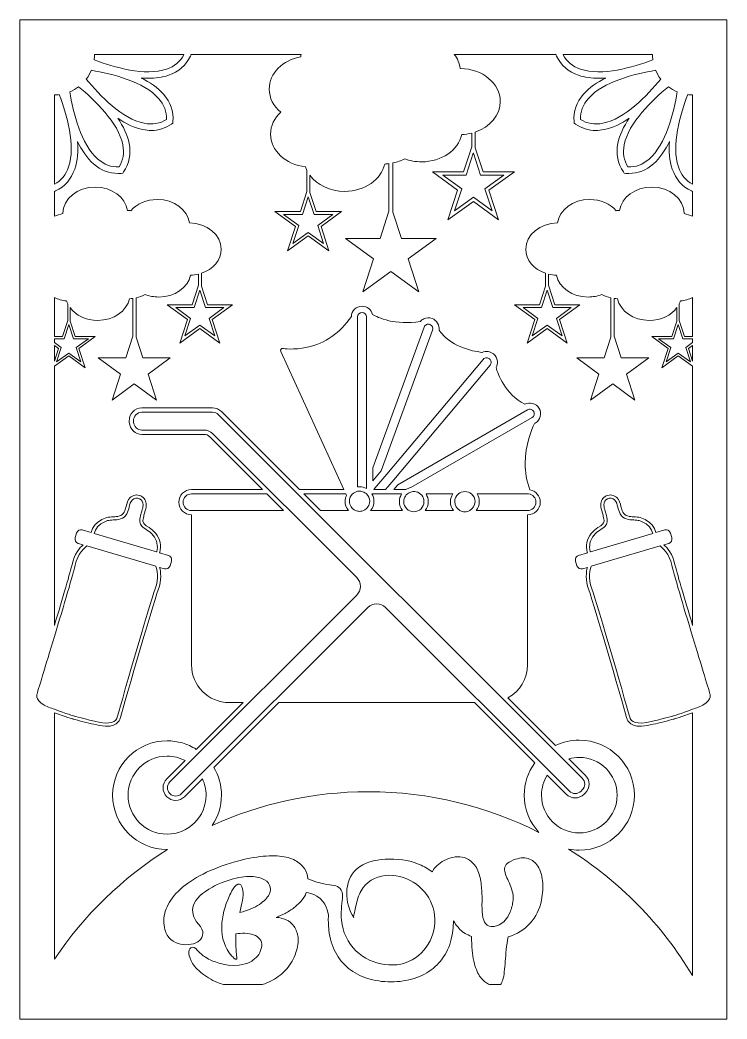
# Model space of a CAD drawing. Header units: millimetres. Extents: x -114 to 324, y -458 to 161.
import ezdxf

# ---------------------------------------------------------------- set-up
doc = ezdxf.new("R2010")
doc.units = ezdxf.units.MM
doc.header["$MEASUREMENT"] = 0
doc.layers.add('Layer 1', color=7, linetype='Continuous')

msp = doc.modelspace()

# ---------------------------------------------------------------- linework, layer by layer
at = {"layer": 'Layer 1', "lineweight": 0}
for points in [[(319.8, 161.21), (315.1, 161.21), (290.17, 161.21), (285.47, 161.21), (277.19, 161.21), (244.39, 161.21), (237.79, 161.21), (-27.89, 161.21), (-34.49, 161.21), (-67.28, 161.21), (-75.57, 161.21), (-80.27, 161.21), (-105.19, 161.21), (-109.89, 161.21), (-113.93, 161.21), (-113.93, 156.37), (-113.93, 152.73), (-113.93, 126.57), (-113.93, 122.93), (-113.93, 114.54), (-113.93, 81.96), (-113.93, 75.22), (-113.93, -457.9), (-112.86, -457.9), (316.3, -457.9), (323.83, -457.9), (323.83, 75.22), (323.83, 81.96), (323.83, 114.54), (323.83, 122.93), (323.83, 126.57), (323.83, 152.73), (323.83, 156.37), (323.83, 161.21), (319.8, 161.21)], [(166.73, 78.59), (166.79, 78.59), (171.2, 65.04), (185.56, 65.04), (173.94, 56.6), (178.37, 42.94), (166.77, 51.38), (155.15, 42.94), (159.58, 56.6), (147.98, 65.04), (162.32, 65.04), (166.73, 78.59)], [(64.58, 51.71), (68.16, 40.68), (79.85, 40.68), (70.39, 33.81), (74.01, 22.69), (64.54, 29.56), (55.09, 22.69), (58.69, 33.81), (49.25, 40.68), (60.94, 40.68), (64.52, 51.71), (64.58, 51.71)], [(-2.61, -6.26), (-2.56, -6.26), (0.94, -17.02), (12.34, -17.02), (3.11, -23.72), (6.63, -34.56), (-2.58, -27.86), (-11.8, -34.56), (-8.29, -23.72), (-17.5, -17.02), (-6.11, -17.02), (-2.61, -6.26)], [(212.51, -6.26), (216.01, -17.02), (227.4, -17.02), (218.19, -23.72), (221.71, -34.56), (212.48, -27.86), (203.27, -34.56), (206.79, -23.72), (197.56, -17.02), (208.96, -17.02), (212.47, -6.26), (212.51, -6.26)], [(-88.39, -41.82), (-92.6, -38.75), (-92.6, -36.36), (-86.61, -36.36), (-83.77, -27.6), (-83.72, -27.6), (-80.88, -36.36), (-71.59, -36.36), (-79.11, -41.82), (-76.23, -50.65), (-83.75, -45.19), (-91.25, -50.65), (-88.39, -41.82)], [(296.52, -36.36), (302.51, -36.36), (302.51, -38.75), (298.3, -41.82), (301.16, -50.65), (293.65, -45.19), (286.14, -50.65), (289.01, -41.82), (281.5, -36.36), (290.78, -36.36), (293.63, -27.6), (293.67, -27.6), (296.52, -36.36)], [(-92.6, -40.46), (-90.01, -42.34), (-92.6, -50.3), (-92.6, -40.46)], [(299.92, -42.34), (302.51, -40.46), (302.51, -50.3), (299.92, -42.34)], [(102.58, -129.83), (102.61, -129.8), (102.61, -129.83), (102.58, -129.83)]]:
    msp.add_lwpolyline(points, dxfattribs=at)
for points, knots in [([(225.61, -352.56), (227.81, -353), (230.07, -353.24), (232.39, -353.24), (251.18, -353.24), (266.47, -337.96), (266.47, -319.17), (266.47, -300.39), (251.18, -285.11), (232.39, -285.11), (227.32, -285.11), (222.26, -286.25), (217.72, -288.43), (217.72, -288.43), (188.2, -258.91), (188.2, -258.91), (195.64, -254.82), (200.35, -246.98), (200.35, -238.44), (200.35, -238.44), (200.35, -145.44), (200.35, -145.44), (200.35, -145.44), (200.4, -145.44), (200.4, -145.44), (202.48, -145.44), (204.43, -144.63), (205.91, -143.15), (207.39, -141.67), (208.21, -139.71), (208.21, -137.64), (208.21, -133.8), (205.42, -130.6), (201.77, -129.95), (199.65, -124.37), (198.85, -118.84), (198.85, -113.7), (198.85, -101.93), (202.98, -92.25), (204.62, -88.85), (204.62, -88.85), (205.1, -88.57), (205.1, -88.57), (208.28, -86.73), (209.38, -82.64), (207.55, -79.46), (206.66, -77.92), (205.21, -76.82), (203.49, -76.36), (201.86, -75.92), (200.16, -76.11), (198.68, -76.89), (186.44, -70.79), (181.97, -58.23), (180.81, -54.14), (181.45, -52.99), (181.75, -51.66), (181.63, -50.3), (181.48, -48.52), (180.64, -46.92), (179.28, -45.78), (177.26, -44.08), (174.53, -43.8), (172.27, -44.81), (172.21, -44.79), (172.16, -44.78), (172.1, -44.76), (155.47, -42.79), (147.91, -34.34), (145.52, -30.97), (145.94, -27.93), (144.2, -24.89), (141.2, -23.79), (139.52, -23.18), (137.71, -23.26), (136.1, -24.02), (135.29, -24.39), (134.58, -24.92), (134, -25.55), (118.36, -28.31), (107.56, -23.1), (104.37, -21.27), (103.66, -18.34), (101.03, -16.16), (97.89, -16.16), (94.28, -16.16), (91.34, -19.03), (91.23, -22.61), (84.19, -32.73), (74.98, -39.12), (63.87, -41.62), (55.47, -43.51), (49.05, -42.34), (49, -42.33), (48.5, -42.24), (48, -42.42), (47.69, -42.81), (47.39, -43.21), (47.33, -43.74), (47.52, -44.2), (47.52, -44.2), (86.53, -129.83), (86.53, -129.83), (86.53, -129.83), (59.13, -129.83), (59.13, -129.83), (59.13, -129.83), (10.79, -81.49), (10.79, -81.49), (9.31, -80.03), (7.36, -79.21), (5.28, -79.21), (5.28, -79.21), (-38.5, -79.21), (-38.5, -79.21), (-40.66, -79.21), (-42.68, -80.08), (-44.16, -81.64), (-45.65, -83.22), (-46.41, -85.28), (-46.28, -87.44), (-46.28, -87.44), (-46.24, -88.22), (-46.24, -88.22), (-46.01, -92.35), (-42.59, -95.58), (-38.46, -95.58), (-38.46, -95.58), (-0.05, -95.58), (-0.05, -95.58), (1.32, -95.58), (2.61, -96.12), (3.57, -97.08), (3.57, -97.08), (36.32, -129.83), (36.32, -129.83), (36.32, -129.83), (-7.78, -129.83), (-7.78, -129.83), (-9.87, -129.83), (-11.82, -130.65), (-13.29, -132.12), (-14.77, -133.59), (-15.59, -135.55), (-15.59, -137.64), (-15.59, -141.94), (-12.09, -145.44), (-7.78, -145.44), (-7.78, -145.44), (-7.73, -145.44), (-7.73, -145.44), (-7.73, -145.44), (-7.73, -238.44), (-7.73, -238.44), (-7.73, -251.33), (2.75, -261.81), (15.63, -261.81), (15.63, -261.81), (24.23, -261.81), (24.23, -261.81), (24.23, -261.81), (-4.75, -290.78), (-4.75, -290.78), (-7.45, -289.05), (-10.37, -287.72), (-13.41, -286.84), (-16.46, -285.95), (-19.64, -285.49), (-22.87, -285.49), (-41.45, -285.49), (-56.56, -300.61), (-56.56, -319.17), (-56.56, -337.75), (-41.45, -352.86), (-22.87, -352.86), (-22.79, -352.86), (-22.71, -352.85), (-22.63, -352.85), (-50.45, -370.36), (-74.32, -393.57), (-92.6, -420.83), (-92.6, -420.83), (-92.6, -268.09), (-92.6, -268.09), (-85.68, -270.64), (-81.1, -271.99), (-81.04, -272.01), (-81.01, -272.02), (-79.34, -272.51), (-76.47, -273.26), (-73.59, -273.99), (-69.51, -274.98), (-64.62, -275.99), (-54, -278.19), (-52.13, -272.32), (-52.05, -272.05), (-51.85, -271.34), (-31.62, -200.61), (-28.37, -191.96), (-26.06, -185.78), (-26.77, -180.71), (-27.51, -178), (-27.51, -178), (-24.51, -178.89), (-24.51, -178.89), (-23.01, -179.33), (-21.42, -178.47), (-20.97, -176.96), (-20.97, -176.96), (-20.13, -174.13), (-20.13, -174.13), (-19.69, -172.63), (-20.55, -171.04), (-22.06, -170.59), (-22.06, -170.59), (-27.5, -168.98), (-27.5, -168.98), (-27.48, -168.9), (-27.44, -168.81), (-27.42, -168.72), (-26.23, -164.72), (-27.12, -160.44), (-29.86, -157), (-31.04, -155.52), (-32.44, -154.29), (-34.04, -153.36), (-36.91, -151.67), (-37.54, -150.75), (-37.78, -149.42), (-37.88, -148.89), (-37.66, -147.83), (-37.33, -146.22), (-37.17, -145.43), (-36.92, -144.64), (-36.66, -143.82), (-36.22, -142.4), (-35.76, -140.94), (-35.71, -139.39), (-35.65, -136.85), (-36.97, -134.66), (-39.19, -133.67), (-41.38, -132.69), (-43.94, -133.14), (-45.69, -134.8), (-47.27, -136.3), (-47.78, -138.34), (-48.27, -140.32), (-48.6, -141.61), (-48.9, -142.83), (-49.49, -143.84), (-50.96, -146.41), (-53.56, -146.54), (-56.31, -146.68), (-57.64, -146.75), (-59, -146.81), (-60.22, -147.18), (-63.09, -148.04), (-65.53, -149.55), (-67.31, -151.54), (-68.71, -153.11), (-69.44, -154.9), (-69.9, -156.45), (-69.9, -156.45), (-75.39, -154.82), (-75.39, -154.82), (-76.9, -154.37), (-78.49, -155.24), (-78.93, -156.75), (-78.93, -156.75), (-79.77, -159.57), (-79.77, -159.57), (-80.22, -161.09), (-79.35, -162.68), (-77.84, -163.12), (-77.84, -163.12), (-74.84, -164.01), (-74.84, -164.01), (-76.93, -165.87), (-80.29, -169.75), (-81.71, -176.19), (-82.61, -180.27), (-87.49, -196.92), (-92.6, -213.98), (-92.6, -213.98), (-92.6, -53.33), (-92.6, -53.33), (-92.6, -53.33), (-83.75, -46.9), (-83.75, -46.9), (-83.75, -46.9), (-73.61, -54.27), (-73.61, -54.27), (-73.61, -54.27), (-77.48, -42.34), (-77.48, -42.34), (-77.48, -42.34), (-67.33, -34.97), (-67.33, -34.97), (-67.33, -34.97), (-79.87, -34.97), (-79.87, -34.97), (-79.87, -34.97), (-82.96, -25.47), (-82.96, -25.47), (-82.96, -25.47), (-82.96, -17.05), (-82.96, -17.05), (-79.46, -21.79), (-73.1, -24.97), (-65.81, -24.97), (-55.96, -24.97), (-47.77, -19.16), (-46.12, -11.54), (-45.42, -11.51), (-44.73, -11.43), (-44.06, -11.34), (-44.06, -11.34), (-44.06, -34.71), (-44.06, -34.71), (-44.06, -34.71), (-48.43, -48.17), (-48.43, -48.17), (-48.43, -48.17), (-65.48, -48.17), (-65.48, -48.17), (-65.48, -48.17), (-51.68, -58.18), (-51.68, -58.18), (-51.68, -58.18), (-56.95, -74.4), (-56.95, -74.4), (-56.95, -74.4), (-43.17, -64.37), (-43.17, -64.37), (-43.17, -64.37), (-29.38, -74.4), (-29.38, -74.4), (-29.38, -74.4), (-34.65, -58.18), (-34.65, -58.18), (-34.65, -58.18), (-20.85, -48.17), (-20.85, -48.17), (-20.85, -48.17), (-37.9, -48.17), (-37.9, -48.17), (-37.9, -48.17), (-42.09, -35.25), (-42.09, -35.25), (-42.09, -35.25), (-42.09, -11), (-42.09, -11), (-40.03, -10.56), (-38.08, -9.89), (-36.33, -8.99), (-33.8, -9.94), (-30.98, -10.46), (-28.01, -10.46), (-18.15, -10.46), (-9.97, -4.67), (-8.32, 2.97), (-6.61, 3.04), (-4.96, 3.3), (-3.4, 3.7), (-3.4, 3.7), (-3.4, -3.15), (-3.4, -3.15), (-3.4, -3.15), (-7.34, -15.32), (-7.34, -15.32), (-7.34, -15.32), (-22.74, -15.32), (-22.74, -15.32), (-22.74, -15.32), (-10.29, -24.37), (-10.29, -24.37), (-10.29, -24.37), (-15.05, -39.01), (-15.05, -39.01), (-15.05, -39.01), (-2.58, -29.96), (-2.58, -29.96), (-2.58, -29.96), (9.87, -39.01), (9.87, -39.01), (9.87, -39.01), (5.11, -24.37), (5.11, -24.37), (5.11, -24.37), (17.58, -15.32), (17.58, -15.32), (17.58, -15.32), (2.18, -15.32), (2.18, -15.32), (2.18, -15.32), (-1.62, -3.65), (-1.62, -3.65), (-1.62, -3.65), (-1.62, 4.22), (-1.62, 4.22), (5.59, 6.67), (10.67, 12.45), (10.67, 19.21), (10.67, 28.1), (1.89, 35.33), (-9, 35.47), (-10.08, 43.62), (-18.58, 49.97), (-28.88, 49.97), (-35.67, 49.97), (-41.65, 47.22), (-45.27, 43.03), (-45.99, 43.11), (-46.72, 43.15), (-47.46, 43.15), (-48.54, 51.31), (-57.03, 57.66), (-67.35, 57.66), (-78.39, 57.66), (-87.34, 50.39), (-87.34, 41.4), (-87.34, 41.4), (-87.34, 41.22), (-87.34, 41.22), (-89.21, 40.89), (-90.97, 40.32), (-92.6, 39.59), (-92.6, 39.59), (-92.6, 54.94), (-92.6, 54.94), (-92.6, 54.94), (-91.86, 55.29), (-91.86, 55.29), (-86.15, 58.05), (-82.17, 62.61), (-80.03, 68.86), (-78.27, 73.99), (-77.88, 79.86), (-78.33, 85.89), (-75.7, 80.44), (-72.42, 75.55), (-68.35, 71.99), (-63.85, 68.07), (-58.74, 66.09), (-53.14, 66.09), (-52.54, 66.09), (-51.93, 66.11), (-51.32, 66.16), (-51.32, 66.16), (-50.35, 66.24), (-50.35, 66.24), (-50.35, 66.24), (-49.8, 67.04), (-49.8, 67.04), (-46.23, 72.27), (-45.07, 78.22), (-46.34, 84.7), (-47.38, 90.01), (-49.98, 95.3), (-53.38, 100.29), (-48.38, 96.89), (-43.1, 94.29), (-37.79, 93.25), (-36.1, 92.92), (-34.43, 92.75), (-32.82, 92.75), (-28.24, 92.75), (-23.99, 94.08), (-20.12, 96.72), (-20.12, 96.72), (-19.32, 97.26), (-19.32, 97.26), (-19.32, 97.26), (-19.25, 98.23), (-19.25, 98.23), (-18.77, 104.55), (-20.73, 110.28), (-25.08, 115.26), (-28.64, 119.35), (-33.54, 122.62), (-38.98, 125.24), (-37.49, 125.13), (-36.01, 125.07), (-34.54, 125.07), (-30.1, 125.07), (-25.81, 125.62), (-21.95, 126.94), (-15.7, 129.08), (-11.14, 133.06), (-8.38, 138.78), (-8.38, 138.78), (-7.96, 139.65), (-7.96, 139.65), (-7.96, 139.65), (-8.07, 139.89), (-8.07, 139.89), (-8.07, 139.89), (60.07, 139.89), (60.07, 139.89), (60.04, 139.46), (60.02, 139.04), (60.02, 138.61), (60.02, 138.61), (60.02, 138.39), (60.02, 138.39), (48.77, 136.35), (40.37, 128.17), (40.37, 118.41), (40.37, 112.82), (43.12, 107.76), (47.57, 104.07), (43.6, 100.45), (41.19, 95.69), (41.19, 90.47), (41.19, 80.13), (50.59, 71.59), (62.81, 70.19), (63.07, 69.44), (63.38, 68.72), (63.71, 68), (63.71, 68), (63.71, 54.91), (63.71, 54.91), (63.71, 54.91), (59.67, 42.43), (59.67, 42.43), (59.67, 42.43), (43.86, 42.43), (43.86, 42.43), (43.86, 42.43), (56.65, 33.15), (56.65, 33.15), (56.65, 33.15), (51.76, 18.13), (51.76, 18.13), (51.76, 18.13), (64.54, 27.41), (64.54, 27.41), (64.54, 27.41), (77.32, 18.13), (77.32, 18.13), (77.32, 18.13), (72.45, 33.15), (72.45, 33.15), (72.45, 33.15), (85.22, 42.43), (85.22, 42.43), (85.22, 42.43), (69.43, 42.43), (69.43, 42.43), (69.43, 42.43), (65.53, 54.4), (65.53, 54.4), (65.53, 54.4), (65.53, 65), (65.53, 65), (69.95, 59.03), (77.96, 55.02), (87.13, 55.02), (99.54, 55.02), (109.86, 62.34), (111.93, 71.94), (112.82, 71.97), (113.68, 72.08), (114.52, 72.19), (114.52, 72.19), (114.52, 42.76), (114.52, 42.76), (114.52, 42.76), (109.03, 25.81), (109.03, 25.81), (109.03, 25.81), (87.56, 25.81), (87.56, 25.81), (87.56, 25.81), (104.93, 13.2), (104.93, 13.2), (104.93, 13.2), (98.29, -7.22), (98.29, -7.22), (98.29, -7.22), (115.65, 5.41), (115.65, 5.41), (115.65, 5.41), (133.02, -7.22), (133.02, -7.22), (133.02, -7.22), (126.38, 13.2), (126.38, 13.2), (126.38, 13.2), (143.75, 25.81), (143.75, 25.81), (143.75, 25.81), (122.28, 25.81), (122.28, 25.81), (122.28, 25.81), (117.01, 42.08), (117.01, 42.08), (117.01, 42.08), (117.01, 72.62), (117.01, 72.62), (119.6, 73.17), (122.06, 74.01), (124.27, 75.15), (127.45, 73.96), (131, 73.3), (134.75, 73.3), (147.15, 73.3), (157.47, 80.59), (159.55, 90.21), (161.7, 90.3), (163.77, 90.63), (165.74, 91.13), (165.74, 91.13), (165.74, 82.51), (165.74, 82.51), (165.74, 82.51), (160.78, 67.17), (160.78, 67.17), (160.78, 67.17), (141.38, 67.17), (141.38, 67.17), (141.38, 67.17), (157.06, 55.78), (157.06, 55.78), (157.06, 55.78), (151.07, 37.34), (151.07, 37.34), (151.07, 37.34), (166.77, 48.74), (166.77, 48.74), (166.77, 48.74), (182.45, 37.34), (182.45, 37.34), (182.45, 37.34), (176.46, 55.78), (176.46, 55.78), (176.46, 55.78), (192.16, 67.17), (192.16, 67.17), (192.16, 67.17), (172.76, 67.17), (172.76, 67.17), (172.76, 67.17), (167.98, 81.88), (167.98, 81.88), (167.98, 81.88), (167.98, 91.79), (167.98, 91.79), (177.06, 94.88), (183.46, 102.16), (183.46, 110.67), (183.46, 121.86), (172.4, 130.96), (158.68, 131.15), (158.26, 134.34), (156.93, 137.31), (154.92, 139.89), (154.92, 139.89), (217.97, 139.89), (217.97, 139.89), (217.97, 139.89), (217.86, 139.65), (217.86, 139.65), (217.86, 139.65), (218.28, 138.78), (218.28, 138.78), (221.04, 133.06), (225.6, 129.08), (231.86, 126.94), (235.71, 125.62), (240, 125.07), (244.45, 125.07), (245.91, 125.07), (247.39, 125.13), (248.88, 125.24), (243.44, 122.62), (238.54, 119.35), (234.98, 115.26), (230.64, 110.28), (228.67, 104.55), (229.15, 98.23), (229.15, 98.23), (229.22, 97.26), (229.22, 97.26), (229.22, 97.26), (230.03, 96.72), (230.03, 96.72), (233.89, 94.08), (238.15, 92.75), (242.72, 92.75), (244.34, 92.75), (246, 92.92), (247.69, 93.25), (253, 94.29), (258.29, 96.89), (263.28, 100.29), (259.88, 95.3), (257.28, 90.01), (256.24, 84.7), (254.97, 78.22), (256.13, 72.27), (259.71, 67.04), (259.71, 67.04), (260.25, 66.24), (260.25, 66.24), (260.25, 66.24), (261.22, 66.16), (261.22, 66.16), (261.83, 66.11), (262.44, 66.09), (263.05, 66.09), (268.64, 66.09), (273.75, 68.07), (278.25, 71.99), (282.33, 75.55), (285.61, 80.44), (288.23, 85.89), (287.78, 79.86), (288.17, 73.99), (289.93, 68.86), (292.07, 62.61), (296.05, 58.05), (301.76, 55.29), (301.76, 55.29), (302.51, 54.94), (302.51, 54.94), (302.51, 54.94), (302.51, 39.59), (302.51, 39.59), (300.88, 40.32), (299.11, 40.89), (297.25, 41.22), (297.25, 41.22), (297.25, 41.4), (297.25, 41.4), (297.25, 50.39), (288.3, 57.66), (277.25, 57.66), (266.93, 57.66), (258.45, 51.31), (257.37, 43.15), (256.62, 43.15), (255.89, 43.11), (255.18, 43.03), (251.56, 47.22), (245.57, 49.97), (238.79, 49.97), (228.48, 49.97), (219.98, 43.62), (218.9, 35.47), (208.02, 35.33), (199.23, 28.1), (199.23, 19.21), (199.23, 12.45), (204.31, 6.67), (211.52, 4.22), (211.52, 4.22), (211.52, -3.65), (211.52, -3.65), (211.52, -3.65), (207.72, -15.32), (207.72, -15.32), (207.72, -15.32), (192.32, -15.32), (192.32, -15.32), (192.32, -15.32), (204.79, -24.37), (204.79, -24.37), (204.79, -24.37), (200.03, -39.01), (200.03, -39.01), (200.03, -39.01), (212.48, -29.96), (212.48, -29.96), (212.48, -29.96), (224.95, -39.01), (224.95, -39.01), (224.95, -39.01), (220.19, -24.37), (220.19, -24.37), (220.19, -24.37), (232.64, -15.32), (232.64, -15.32), (232.64, -15.32), (217.24, -15.32), (217.24, -15.32), (217.24, -15.32), (213.3, -3.15), (213.3, -3.15), (213.3, -3.15), (213.3, 3.7), (213.3, 3.7), (214.86, 3.3), (216.51, 3.04), (218.22, 2.97), (219.87, -4.67), (228.06, -10.46), (237.91, -10.46), (240.89, -10.46), (243.7, -9.94), (246.23, -8.99), (247.98, -9.89), (249.94, -10.56), (252, -11), (252, -11), (252, -35.25), (252, -35.25), (252, -35.25), (247.81, -48.17), (247.81, -48.17), (247.81, -48.17), (230.76, -48.17), (230.76, -48.17), (230.76, -48.17), (244.55, -58.18), (244.55, -58.18), (244.55, -58.18), (239.28, -74.4), (239.28, -74.4), (239.28, -74.4), (253.08, -64.37), (253.08, -64.37), (253.08, -64.37), (266.86, -74.4), (266.86, -74.4), (266.86, -74.4), (261.59, -58.18), (261.59, -58.18), (261.59, -58.18), (275.38, -48.17), (275.38, -48.17), (275.38, -48.17), (258.33, -48.17), (258.33, -48.17), (258.33, -48.17), (253.97, -34.71), (253.97, -34.71), (253.97, -34.71), (253.97, -11.34), (253.97, -11.34), (254.64, -11.43), (255.32, -11.51), (256.02, -11.54), (257.67, -19.16), (265.86, -24.97), (275.72, -24.97), (283, -24.97), (289.36, -21.79), (292.87, -17.05), (292.87, -17.05), (292.87, -25.47), (292.87, -25.47), (292.87, -25.47), (289.77, -34.97), (289.77, -34.97), (289.77, -34.97), (277.23, -34.97), (277.23, -34.97), (277.23, -34.97), (287.38, -42.34), (287.38, -42.34), (287.38, -42.34), (283.51, -54.27), (283.51, -54.27), (283.51, -54.27), (293.65, -46.9), (293.65, -46.9), (293.65, -46.9), (302.51, -53.33), (302.51, -53.33), (302.51, -53.33), (302.51, -213.98), (302.51, -213.98), (297.4, -196.92), (292.51, -180.27), (291.62, -176.19), (290.2, -169.75), (286.84, -165.87), (284.75, -164.01), (284.75, -164.01), (287.75, -163.12), (287.75, -163.12), (289.25, -162.68), (290.12, -161.09), (289.67, -159.57), (289.67, -159.57), (288.84, -156.75), (288.84, -156.75), (288.39, -155.24), (286.81, -154.37), (285.29, -154.82), (285.29, -154.82), (279.81, -156.45), (279.81, -156.45), (279.34, -154.9), (278.61, -153.11), (277.22, -151.54), (275.44, -149.55), (272.99, -148.04), (270.12, -147.18), (268.91, -146.81), (267.54, -146.75), (266.22, -146.68), (263.46, -146.54), (260.86, -146.41), (259.39, -143.84), (258.8, -142.83), (258.5, -141.61), (258.18, -140.32), (257.68, -138.34), (257.17, -136.3), (255.6, -134.8), (253.84, -133.14), (251.28, -132.69), (249.09, -133.67), (246.87, -134.66), (245.55, -136.85), (245.62, -139.39), (245.66, -140.94), (246.12, -142.4), (246.57, -143.82), (246.82, -144.64), (247.07, -145.43), (247.23, -146.22), (247.57, -147.83), (247.79, -148.89), (247.68, -149.42), (247.44, -150.75), (246.82, -151.67), (243.94, -153.36), (242.34, -154.29), (240.94, -155.52), (239.76, -157), (237.03, -160.44), (236.14, -164.72), (237.32, -168.72), (237.34, -168.81), (237.38, -168.9), (237.4, -168.98), (237.4, -168.98), (231.96, -170.59), (231.96, -170.59), (230.45, -171.04), (229.59, -172.63), (230.03, -174.13), (230.03, -174.13), (230.87, -176.96), (230.87, -176.96), (231.32, -178.47), (232.91, -179.33), (234.42, -178.89), (234.42, -178.89), (237.41, -178), (237.41, -178), (236.67, -180.71), (235.96, -185.78), (238.28, -191.96), (241.52, -200.61), (261.75, -271.34), (261.96, -272.05), (262.03, -272.32), (263.9, -278.19), (274.52, -275.99), (279.42, -274.98), (283.5, -273.99), (286.37, -273.26), (289.25, -272.51), (290.91, -272.02), (290.95, -272.01), (291.01, -271.99), (295.58, -270.64), (302.51, -268.09), (302.51, -268.09), (302.51, -431.02), (302.51, -431.02), (283.46, -399.17), (257.04, -372.23), (225.61, -352.56)], [0, 0, 0, 0, 1, 1, 1, 2, 2, 2, 3, 3, 3, 4, 4, 4, 5, 5, 5, 6, 6, 6, 7, 7, 7, 8, 8, 8, 9, 9, 9, 10, 10, 10, 11, 11, 11, 12, 12, 12, 13, 13, 13, 14, 14, 14, 15, 15, 15, 16, 16, 16, 17, 17, 17, 18, 18, 18, 19, 19, 19, 20, 20, 20, 21, 21, 21, 22, 22, 22, 23, 23, 23, 24, 24, 24, 25, 25, 25, 26, 26, 26, 27, 27, 27, 28, 28, 28, 29, 29, 29, 30, 30, 30, 31, 31, 31, 32, 32, 32, 33, 33, 33, 34, 34, 34, 35, 35, 35, 36, 36, 36, 37, 37, 37, 38, 38, 38, 39, 39, 39, 40, 40, 40, 41, 41, 41, 42, 42, 42, 43, 43, 43, 44, 44, 44, 45, 45, 45, 46, 46, 46, 47, 47, 47, 48, 48, 48, 49, 49, 49, 50, 50, 50, 51, 51, 51, 52, 52, 52, 53, 53, 53, 54, 54, 54, 55, 55, 55, 56, 56, 56, 57, 57, 57, 58, 58, 58, 59, 59, 59, 60, 60, 60, 61, 61, 61, 62, 62, 62, 63, 63, 63, 64, 64, 64, 65, 65, 65, 66, 66, 66, 67, 67, 67, 68, 68, 68, 69, 69, 69, 70, 70, 70, 71, 71, 71, 72, 72, 72, 73, 73, 73, 74, 74, 74, 75, 75, 75, 76, 76, 76, 77, 77, 77, 78, 78, 78, 79, 79, 79, 80, 80, 80, 81, 81, 81, 82, 82, 82, 83, 83, 83, 84, 84, 84, 85, 85, 85, 86, 86, 86, 87, 87, 87, 88, 88, 88, 89, 89, 89, 90, 90, 90, 91, 91, 91, 92, 92, 92, 93, 93, 93, 94, 94, 94, 95, 95, 95, 96, 96, 96, 97, 97, 97, 98, 98, 98, 99, 99, 99, 100, 100, 100, 101, 101, 101, 102, 102, 102, 103, 103, 103, 104, 104, 104, 105, 105, 105, 106, 106, 106, 107, 107, 107, 108, 108, 108, 109, 109, 109, 110, 110, 110, 111, 111, 111, 112, 112, 112, 113, 113, 113, 114, 114, 114, 115, 115, 115, 116, 116, 116, 117, 117, 117, 118, 118, 118, 119, 119, 119, 120, 120, 120, 121, 121, 121, 122, 122, 122, 123, 123, 123, 124, 124, 124, 125, 125, 125, 126, 126, 126, 127, 127, 127, 128, 128, 128, 129, 129, 129, 130, 130, 130, 131, 131, 131, 132, 132, 132, 133, 133, 133, 134, 134, 134, 135, 135, 135, 136, 136, 136, 137, 137, 137, 138, 138, 138, 139, 139, 139, 140, 140, 140, 141, 141, 141, 142, 142, 142, 143, 143, 143, 144, 144, 144, 145, 145, 145, 146, 146, 146, 147, 147, 147, 148, 148, 148, 149, 149, 149, 150, 150, 150, 151, 151, 151, 152, 152, 152, 153, 153, 153, 154, 154, 154, 155, 155, 155, 156, 156, 156, 157, 157, 157, 158, 158, 158, 159, 159, 159, 160, 160, 160, 161, 161, 161, 162, 162, 162, 163, 163, 163, 164, 164, 164, 165, 165, 165, 166, 166, 166, 167, 167, 167, 168, 168, 168, 169, 169, 169, 170, 170, 170, 171, 171, 171, 172, 172, 172, 173, 173, 173, 174, 174, 174, 175, 175, 175, 176, 176, 176, 177, 177, 177, 178, 178, 178, 179, 179, 179, 180, 180, 180, 181, 181, 181, 182, 182, 182, 183, 183, 183, 184, 184, 184, 185, 185, 185, 186, 186, 186, 187, 187, 187, 188, 188, 188, 189, 189, 189, 190, 190, 190, 191, 191, 191, 192, 192, 192, 193, 193, 193, 194, 194, 194, 195, 195, 195, 196, 196, 196, 197, 197, 197, 198, 198, 198, 199, 199, 199, 200, 200, 200, 201, 201, 201, 202, 202, 202, 203, 203, 203, 204, 204, 204, 205, 205, 205, 206, 206, 206, 207, 207, 207, 208, 208, 208, 209, 209, 209, 210, 210, 210, 211, 211, 211, 212, 212, 212, 213, 213, 213, 214, 214, 214, 215, 215, 215, 216, 216, 216, 217, 217, 217, 218, 218, 218, 219, 219, 219, 220, 220, 220, 221, 221, 221, 222, 222, 222, 223, 223, 223, 224, 224, 224, 225, 225, 225, 226, 226, 226, 227, 227, 227, 228, 228, 228, 229, 229, 229, 230, 230, 230, 231, 231, 231, 232, 232, 232, 233, 233, 233, 234, 234, 234, 235, 235, 235, 236, 236, 236, 237, 237, 237, 238, 238, 238, 239, 239, 239, 240, 240, 240, 241, 241, 241, 242, 242, 242, 243, 243, 243, 244, 244, 244, 245, 245, 245, 246, 246, 246, 247, 247, 247, 248, 248, 248, 249, 249, 249, 250, 250, 250, 251, 251, 251, 252, 252, 252, 253, 253, 253, 254, 254, 254, 255, 255, 255, 256, 256, 256, 257, 257, 257, 258, 258, 258, 259, 259, 259, 260, 260, 260, 261, 261, 261, 262, 262, 262, 263, 263, 263, 264, 264, 264, 265, 265, 265, 266, 266, 266, 267, 267, 267, 268, 268, 268, 269, 269, 269, 270, 270, 270, 271, 271, 271, 272, 272, 272, 273, 273, 273, 274, 274, 274, 275, 275, 275, 276, 276, 276, 277, 277, 277, 278, 278, 278, 279, 279, 279, 280, 280, 280, 281, 281, 281, 282, 282, 282, 283, 283, 283, 284, 284, 284, 285, 285, 285, 286, 286, 286, 287, 287, 287, 288, 288, 288, 289, 289, 289, 290, 290, 290, 291, 291, 291, 292, 292, 292, 293, 293, 293, 294, 294, 294, 295, 295, 295, 296, 296, 296, 297, 297, 297, 298, 298, 298, 299, 299, 299, 300, 300, 300, 301, 301, 301, 302, 302, 302, 303, 303, 303, 304, 304, 304, 305, 305, 305, 306, 306, 306, 307, 307, 307, 308, 308, 308, 309, 309, 309, 310, 310, 310, 311, 311, 311, 312, 312, 312, 313, 313, 313, 314, 314, 314, 315, 315, 315, 316, 316, 316, 317, 317, 317, 318, 318, 318, 319, 319, 319, 320, 320, 320, 321, 321, 321, 322, 322, 322, 323, 323, 323, 324, 324, 324, 325, 325, 325, 326, 326, 326, 326]), ([(-12.46, 139.65), (-14.78, 135.36), (-18.31, 132.44), (-23.26, 130.75), (-36.37, 126.26), (-55.73, 131.86), (-68.03, 136.51), (-67.89, 137.53), (-67.82, 138.58), (-67.82, 139.65), (-67.82, 139.73), (-67.82, 139.8), (-67.83, 139.89), (-67.83, 139.89), (-12.59, 139.89), (-12.59, 139.89), (-12.55, 139.81), (-12.51, 139.73), (-12.46, 139.65)], [0, 0, 0, 0, 1, 1, 1, 2, 2, 2, 3, 3, 3, 4, 4, 4, 5, 5, 5, 6, 6, 6, 6]), ([(222.5, 139.89), (222.5, 139.89), (277.73, 139.89), (277.73, 139.89), (277.72, 139.8), (277.72, 139.73), (277.72, 139.65), (277.72, 138.58), (277.8, 137.53), (277.93, 136.51), (265.63, 131.86), (246.27, 126.26), (233.16, 130.75), (228.22, 132.44), (224.68, 135.36), (222.36, 139.65), (222.41, 139.73), (222.45, 139.81), (222.5, 139.89)], [0, 0, 0, 0, 1, 1, 1, 2, 2, 2, 3, 3, 3, 4, 4, 4, 5, 5, 5, 6, 6, 6, 6]), ([(-72.91, 124.57), (-71.64, 126.24), (-70.58, 128.06), (-69.76, 130.01), (-56.79, 127.88), (-37.22, 123.05), (-28.12, 112.61), (-24.68, 108.68), (-23.08, 104.38), (-23.21, 99.51), (-27.37, 96.95), (-31.89, 96.2), (-37.01, 97.2), (-50.61, 99.87), (-64.58, 114.4), (-72.91, 124.57)], [0, 0, 0, 0, 1, 1, 1, 2, 2, 2, 3, 3, 3, 4, 4, 4, 5, 5, 5, 5]), ([(279.66, 130.01), (280.48, 128.06), (281.54, 126.24), (282.81, 124.57), (274.48, 114.4), (260.52, 99.87), (246.91, 97.2), (241.79, 96.2), (237.27, 96.95), (233.12, 99.51), (232.98, 104.38), (234.59, 108.68), (238.02, 112.61), (247.12, 123.05), (266.69, 127.88), (279.66, 130.01)], [0, 0, 0, 0, 1, 1, 1, 2, 2, 2, 3, 3, 3, 4, 4, 4, 5, 5, 5, 5]), ([(-77.65, 119.82), (-67.49, 111.5), (-52.96, 97.53), (-50.3, 83.93), (-49.29, 78.8), (-50.04, 74.28), (-52.6, 70.13), (-57.44, 70), (-61.76, 71.6), (-65.7, 75.03), (-76.14, 84.14), (-80.97, 103.7), (-83.1, 116.67), (-81.15, 117.49), (-79.32, 118.55), (-77.65, 119.82)], [0, 0, 0, 0, 1, 1, 1, 2, 2, 2, 3, 3, 3, 4, 4, 4, 5, 5, 5, 5]), ([(287.56, 119.82), (289.23, 118.55), (291.05, 117.49), (293, 116.67), (290.87, 103.7), (286.04, 84.14), (275.6, 75.03), (271.66, 71.6), (267.34, 70), (262.5, 70.13), (259.94, 74.28), (259.19, 78.8), (260.2, 83.93), (262.86, 97.53), (277.39, 111.5), (287.56, 119.82)], [0, 0, 0, 0, 1, 1, 1, 2, 2, 2, 3, 3, 3, 4, 4, 4, 5, 5, 5, 5]), ([(-89.6, 114.94), (-84.96, 102.65), (-79.34, 83.28), (-83.84, 70.17), (-85.51, 65.28), (-88.39, 61.77), (-92.6, 59.45), (-92.6, 59.45), (-92.6, 114.74), (-92.6, 114.74), (-91.58, 114.74), (-90.58, 114.82), (-89.6, 114.94)], [0, 0, 0, 0, 1, 1, 1, 2, 2, 2, 3, 3, 3, 4, 4, 4, 4]), ([(299.5, 114.94), (300.48, 114.82), (301.48, 114.74), (302.51, 114.74), (302.51, 114.74), (302.51, 59.45), (302.51, 59.45), (298.29, 61.77), (295.42, 65.28), (293.74, 70.17), (289.25, 83.28), (294.86, 102.65), (299.5, 114.94)], [0, 0, 0, 0, 1, 1, 1, 2, 2, 2, 3, 3, 3, 4, 4, 4, 4]), ([(-84.41, -25.06), (-84.41, -25.06), (-87.62, -34.97), (-87.62, -34.97), (-87.62, -34.97), (-92.6, -34.97), (-92.6, -34.97), (-92.6, -34.97), (-92.6, -10.77), (-92.6, -10.77), (-90.36, -11.87), (-87.83, -12.62), (-85.12, -12.93), (-84.92, -13.53), (-84.67, -14.1), (-84.41, -14.67), (-84.41, -14.67), (-84.41, -25.06), (-84.41, -25.06)], [0, 0, 0, 0, 1, 1, 1, 2, 2, 2, 3, 3, 3, 4, 4, 4, 5, 5, 5, 6, 6, 6, 6]), ([(302.51, -34.97), (302.51, -34.97), (297.52, -34.97), (297.52, -34.97), (297.52, -34.97), (294.31, -25.06), (294.31, -25.06), (294.31, -25.06), (294.31, -14.67), (294.31, -14.67), (294.57, -14.1), (294.82, -13.53), (295.03, -12.93), (297.73, -12.62), (300.26, -11.87), (302.51, -10.77), (302.51, -10.77), (302.51, -34.97), (302.51, -34.97)], [0, 0, 0, 0, 1, 1, 1, 2, 2, 2, 3, 3, 3, 4, 4, 4, 5, 5, 5, 6, 6, 6, 6]), ([(95.12, -128.17), (95.12, -128.17), (95.12, -22.83), (95.12, -22.83), (95.12, -21.29), (96.36, -20.05), (97.89, -20.05), (99.42, -20.05), (100.66, -21.29), (100.66, -22.83), (100.66, -22.83), (100.66, -129.1), (100.66, -129.1), (100.66, -129.1), (100.59, -129.18), (100.59, -129.18), (99.32, -128.48), (97.85, -128.09), (96.31, -128.09), (95.9, -128.09), (95.51, -128.11), (95.12, -128.17)], [0, 0, 0, 0, 1, 1, 1, 2, 2, 2, 3, 3, 3, 4, 4, 4, 5, 5, 5, 6, 6, 6, 7, 7, 7, 7]), ([(141.51, -31), (141.51, -31), (109.77, -118.24), (109.77, -118.24), (109.77, -118.24), (104.55, -124.45), (104.55, -124.45), (104.55, -124.45), (104.55, -116.35), (104.55, -116.35), (104.55, -116.35), (136.31, -29.11), (136.31, -29.11), (136.57, -28.42), (137.07, -27.86), (137.74, -27.55), (138.42, -27.23), (139.18, -27.19), (139.86, -27.44), (141.3, -27.97), (142.04, -29.56), (141.51, -31)], [0, 0, 0, 0, 1, 1, 1, 2, 2, 2, 3, 3, 3, 4, 4, 4, 5, 5, 5, 6, 6, 6, 7, 7, 7, 7]), ([(177.12, -52.67), (177.12, -52.67), (117.44, -123.78), (117.44, -123.78), (117.44, -123.78), (113.78, -128.14), (113.78, -128.14), (113.78, -128.14), (112.36, -129.83), (112.36, -129.83), (112.36, -129.83), (105.13, -129.83), (105.13, -129.83), (105.13, -129.83), (105.88, -128.94), (105.88, -128.94), (105.88, -128.94), (113.2, -120.22), (113.2, -120.22), (113.2, -120.22), (172.86, -49.1), (172.86, -49.1), (173.42, -48.45), (174.2, -48.12), (175, -48.12), (175.62, -48.12), (176.25, -48.33), (176.78, -48.76), (177.34, -49.23), (177.68, -49.9), (177.75, -50.65), (177.81, -51.39), (177.59, -52.1), (177.12, -52.67)], [0, 0, 0, 0, 1, 1, 1, 2, 2, 2, 3, 3, 3, 4, 4, 4, 5, 5, 5, 6, 6, 6, 7, 7, 7, 8, 8, 8, 9, 9, 9, 10, 10, 10, 11, 11, 11, 11]), ([(128.09, -128.54), (126.96, -128.77), (125.92, -129.22), (125.01, -129.83), (125.01, -129.83), (117.45, -129.83), (117.45, -129.83), (117.45, -129.83), (119.98, -126.81), (119.98, -126.81), (119.98, -126.81), (200.38, -80.39), (200.38, -80.39), (201.02, -80.03), (201.77, -79.93), (202.49, -80.13), (203.2, -80.32), (203.8, -80.77), (204.17, -81.41), (204.94, -82.74), (204.48, -84.43), (203.16, -85.2), (203.16, -85.2), (128.09, -128.54), (128.09, -128.54)], [0, 0, 0, 0, 1, 1, 1, 2, 2, 2, 3, 3, 3, 4, 4, 4, 5, 5, 5, 6, 6, 6, 7, 7, 7, 8, 8, 8, 8]), ([(94.53, -184.27), (94.53, -184.27), (5.46, -95.2), (5.46, -95.2), (3.99, -93.73), (2.03, -92.91), (-0.05, -92.91), (-0.05, -92.91), (-38.46, -92.91), (-38.46, -92.91), (-41.18, -92.91), (-43.43, -90.78), (-43.58, -88.08), (-43.58, -88.08), (-43.62, -87.29), (-43.62, -87.29), (-43.7, -85.87), (-43.2, -84.52), (-42.22, -83.48), (-41.24, -82.44), (-39.92, -81.88), (-38.5, -81.88), (-38.5, -81.88), (5.28, -81.88), (5.28, -81.88), (6.64, -81.88), (7.93, -82.42), (8.9, -83.38), (8.9, -83.38), (234.22, -308.7), (234.22, -308.7), (235.19, -309.67), (235.72, -310.95), (235.72, -312.33), (235.72, -313.7), (235.19, -314.98), (234.22, -315.95), (234.22, -315.95), (233.46, -316.71), (233.46, -316.71), (231.46, -318.7), (228.22, -318.7), (226.21, -316.71), (226.21, -316.71), (112.42, -202.91), (112.42, -202.91), (110.94, -201.44), (108.99, -200.63), (106.91, -200.63), (104.83, -200.63), (102.87, -201.44), (101.39, -202.91), (101.39, -202.91), (-13.92, -318.23), (-13.92, -318.23), (-15.92, -320.23), (-19.17, -320.23), (-21.17, -318.23), (-22.14, -317.26), (-22.68, -315.98), (-22.68, -314.61), (-22.68, -313.24), (-22.14, -311.95), (-21.17, -310.99), (-21.17, -310.99), (94.53, -195.28), (94.53, -195.28), (96, -193.81), (96.81, -191.86), (96.81, -189.77), (96.81, -187.69), (96, -185.74), (94.53, -184.27)], [0, 0, 0, 0, 1, 1, 1, 2, 2, 2, 3, 3, 3, 4, 4, 4, 5, 5, 5, 6, 6, 6, 7, 7, 7, 8, 8, 8, 9, 9, 9, 10, 10, 10, 11, 11, 11, 12, 12, 12, 13, 13, 13, 14, 14, 14, 15, 15, 15, 16, 16, 16, 17, 17, 17, 18, 18, 18, 19, 19, 19, 20, 20, 20, 21, 21, 21, 22, 22, 22, 23, 23, 23, 24, 24, 24, 24]), ([(-39.71, -149.78), (-39.32, -151.9), (-38.14, -153.23), (-35.03, -155.06), (-33.65, -155.87), (-32.43, -156.93), (-31.4, -158.22), (-29.07, -161.16), (-28.3, -164.78), (-29.3, -168.16), (-29.33, -168.25), (-29.36, -168.34), (-29.39, -168.42), (-29.39, -168.42), (-68.01, -157), (-68.01, -157), (-67.62, -155.66), (-67, -154.15), (-65.84, -152.85), (-64.31, -151.13), (-62.17, -149.81), (-59.65, -149.06), (-58.67, -148.76), (-57.47, -148.7), (-56.21, -148.64), (-53.2, -148.49), (-49.79, -148.32), (-47.78, -144.82), (-47.06, -143.57), (-46.71, -142.16), (-46.37, -140.8), (-45.92, -139.02), (-45.5, -137.33), (-44.34, -136.23), (-43.14, -135.1), (-41.47, -134.8), (-39.99, -135.47), (-38.49, -136.14), (-37.63, -137.58), (-37.68, -139.33), (-37.72, -140.61), (-38.12, -141.89), (-38.54, -143.23), (-38.8, -144.07), (-39.07, -144.94), (-39.26, -145.82), (-39.66, -147.78), (-39.88, -148.87), (-39.71, -149.78)], [0, 0, 0, 0, 1, 1, 1, 2, 2, 2, 3, 3, 3, 4, 4, 4, 5, 5, 5, 6, 6, 6, 7, 7, 7, 8, 8, 8, 9, 9, 9, 10, 10, 10, 11, 11, 11, 12, 12, 12, 13, 13, 13, 14, 14, 14, 15, 15, 15, 16, 16, 16, 16]), ([(49.26, -142.77), (49.26, -142.77), (-7.78, -142.77), (-7.78, -142.77), (-10.62, -142.77), (-12.92, -140.47), (-12.92, -137.64), (-12.92, -136.27), (-12.39, -134.97), (-11.41, -134), (-10.44, -133.03), (-9.15, -132.5), (-7.78, -132.5), (-7.78, -132.5), (38.99, -132.5), (38.99, -132.5), (38.99, -132.5), (49.26, -142.77), (49.26, -142.77)], [0, 0, 0, 0, 1, 1, 1, 2, 2, 2, 3, 3, 3, 4, 4, 4, 5, 5, 5, 6, 6, 6, 6]), ([(89.45, -142.77), (89.45, -142.77), (72.07, -142.77), (72.07, -142.77), (72.07, -142.77), (61.8, -132.5), (61.8, -132.5), (61.8, -132.5), (87.75, -132.5), (87.75, -132.5), (87.75, -132.5), (88.15, -133.38), (88.15, -133.38), (87.64, -134.5), (87.36, -135.73), (87.36, -137.04), (87.36, -139.22), (88.15, -141.22), (89.45, -142.77)], [0, 0, 0, 0, 1, 1, 1, 2, 2, 2, 3, 3, 3, 4, 4, 4, 5, 5, 5, 6, 6, 6, 6]), ([(96.31, -130.76), (97.3, -130.76), (98.24, -130.99), (99.08, -131.41), (99.08, -131.41), (99.03, -131.52), (99.03, -131.52), (99.03, -131.52), (99.31, -131.52), (99.31, -131.52), (99.8, -131.8), (100.24, -132.12), (100.63, -132.5), (101.84, -133.64), (102.58, -135.25), (102.58, -137.04), (102.58, -139.59), (101.05, -141.79), (98.86, -142.77), (98.08, -143.12), (97.22, -143.31), (96.31, -143.31), (95.4, -143.31), (94.54, -143.12), (93.76, -142.77), (91.57, -141.79), (90.03, -139.59), (90.03, -137.04), (90.03, -135.25), (90.78, -133.64), (91.98, -132.5), (92.38, -132.12), (92.82, -131.8), (93.3, -131.52), (93.86, -131.22), (94.47, -131), (95.12, -130.88), (95.5, -130.8), (95.9, -130.76), (96.31, -130.76)], [0, 0, 0, 0, 1, 1, 1, 2, 2, 2, 3, 3, 3, 4, 4, 4, 5, 5, 5, 6, 6, 6, 7, 7, 7, 8, 8, 8, 9, 9, 9, 10, 10, 10, 11, 11, 11, 12, 12, 12, 13, 13, 13, 13]), ([(104.02, -132.5), (104.02, -132.5), (122.38, -132.5), (122.38, -132.5), (121.5, -133.88), (120.98, -135.53), (120.98, -137.29), (120.98, -139.35), (121.68, -141.25), (122.87, -142.77), (122.87, -142.77), (103.17, -142.77), (103.17, -142.77), (104.47, -141.22), (105.25, -139.22), (105.25, -137.04), (105.25, -135.38), (104.8, -133.83), (104.02, -132.5)], [0, 0, 0, 0, 1, 1, 1, 2, 2, 2, 3, 3, 3, 4, 4, 4, 5, 5, 5, 6, 6, 6, 6]), ([(136.21, -137.29), (136.21, -140.75), (133.39, -143.56), (129.93, -143.56), (126.47, -143.56), (123.65, -140.75), (123.65, -137.29), (123.65, -134.71), (125.23, -132.49), (127.45, -131.52), (128.21, -131.19), (129.05, -131.02), (129.93, -131.02), (130.4, -131.02), (130.87, -131.07), (131.32, -131.17), (134.12, -131.8), (136.21, -134.3), (136.21, -137.29)], [0, 0, 0, 0, 1, 1, 1, 2, 2, 2, 3, 3, 3, 4, 4, 4, 5, 5, 5, 6, 6, 6, 6]), ([(137.48, -132.5), (137.48, -132.5), (153.97, -132.5), (153.97, -132.5), (153.08, -133.88), (152.58, -135.53), (152.58, -137.29), (152.58, -139.35), (153.27, -141.25), (154.45, -142.77), (154.45, -142.77), (136.99, -142.77), (136.99, -142.77), (138.18, -141.25), (138.88, -139.35), (138.88, -137.29), (138.88, -135.53), (138.37, -133.88), (137.48, -132.5)], [0, 0, 0, 0, 1, 1, 1, 2, 2, 2, 3, 3, 3, 4, 4, 4, 5, 5, 5, 6, 6, 6, 6]), ([(167.8, -137.29), (167.8, -139.64), (166.5, -141.7), (164.58, -142.77), (163.67, -143.28), (162.63, -143.56), (161.52, -143.56), (160.41, -143.56), (159.37, -143.28), (158.47, -142.77), (156.55, -141.7), (155.24, -139.64), (155.24, -137.29), (155.24, -135.36), (156.11, -133.64), (157.48, -132.5), (158.58, -131.57), (159.98, -131.02), (161.52, -131.02), (163.06, -131.02), (164.47, -131.57), (165.56, -132.5), (166.93, -133.64), (167.8, -135.36), (167.8, -137.29)], [0, 0, 0, 0, 1, 1, 1, 2, 2, 2, 3, 3, 3, 4, 4, 4, 5, 5, 5, 6, 6, 6, 7, 7, 7, 8, 8, 8, 8]), ([(169.08, -132.5), (169.08, -132.5), (200.4, -132.5), (200.4, -132.5), (200.45, -132.5), (200.49, -132.5), (200.54, -132.5), (200.54, -132.51), (200.54, -132.51), (200.55, -132.5), (200.58, -132.5), (200.61, -132.51), (200.65, -132.51), (200.71, -132.52), (200.77, -132.54), (200.82, -132.54), (200.85, -132.54), (200.88, -132.53), (200.9, -132.53), (200.9, -132.53), (200.96, -132.53), (200.96, -132.53), (203.52, -132.81), (205.54, -134.99), (205.54, -137.64), (205.54, -139), (205, -140.29), (204.02, -141.26), (203.05, -142.24), (201.77, -142.77), (200.4, -142.77), (200.4, -142.77), (168.59, -142.77), (168.59, -142.77), (169.77, -141.25), (170.47, -139.35), (170.47, -137.29), (170.47, -135.53), (169.96, -133.88), (169.08, -132.5)], [0, 0, 0, 0, 1, 1, 1, 2, 2, 2, 3, 3, 3, 4, 4, 4, 5, 5, 5, 6, 6, 6, 7, 7, 7, 8, 8, 8, 9, 9, 9, 10, 10, 10, 11, 11, 11, 12, 12, 12, 13, 13, 13, 13]), ([(249.16, -145.82), (248.98, -144.94), (248.71, -144.07), (248.44, -143.23), (248.02, -141.89), (247.62, -140.61), (247.59, -139.33), (247.54, -137.58), (248.4, -136.14), (249.89, -135.47), (251.37, -134.8), (253.04, -135.1), (254.24, -136.23), (255.4, -137.33), (255.82, -139.02), (256.27, -140.8), (256.61, -142.16), (256.96, -143.57), (257.68, -144.82), (259.69, -148.32), (263.1, -148.49), (266.11, -148.64), (267.38, -148.7), (268.57, -148.76), (269.55, -149.06), (272.07, -149.81), (274.21, -151.13), (275.75, -152.85), (276.9, -154.15), (277.52, -155.66), (277.92, -157), (277.92, -157), (239.29, -168.42), (239.29, -168.42), (239.26, -168.34), (239.23, -168.25), (239.2, -168.16), (238.2, -164.78), (238.97, -161.16), (241.31, -158.22), (242.33, -156.93), (243.55, -155.87), (244.93, -155.06), (248.04, -153.23), (249.23, -151.9), (249.62, -149.78), (249.79, -148.87), (249.57, -147.78), (249.16, -145.82)], [0, 0, 0, 0, 1, 1, 1, 2, 2, 2, 3, 3, 3, 4, 4, 4, 5, 5, 5, 6, 6, 6, 7, 7, 7, 8, 8, 8, 9, 9, 9, 10, 10, 10, 11, 11, 11, 12, 12, 12, 13, 13, 13, 14, 14, 14, 15, 15, 15, 16, 16, 16, 16]), ([(-29.79, -177.32), (-29.17, -179.05), (-27.67, -184.47), (-30.22, -191.27), (-33.49, -200), (-53.11, -268.59), (-53.94, -271.51), (-53.95, -271.55), (-55.36, -275.9), (-64.22, -274.07), (-73.92, -272.06), (-80.42, -270.15), (-80.48, -270.12), (-80.54, -270.11), (-85.37, -268.67), (-92.6, -265.98), (-93.77, -265.55), (-95, -265.09), (-96.28, -264.59), (-104.61, -261.36), (-103.55, -257.02), (-103.51, -256.86), (-103.08, -255.45), (-97.98, -238.74), (-92.6, -220.85), (-86.87, -201.76), (-80.82, -181.31), (-79.79, -176.61), (-78.23, -169.51), (-74.03, -165.79), (-72.56, -164.68), (-72.56, -164.68), (-29.79, -177.32), (-29.79, -177.32)], [0, 0, 0, 0, 1, 1, 1, 2, 2, 2, 3, 3, 3, 4, 4, 4, 5, 5, 5, 6, 6, 6, 7, 7, 7, 8, 8, 8, 9, 9, 9, 10, 10, 10, 11, 11, 11, 11]), ([(239.7, -177.32), (239.7, -177.32), (282.47, -164.68), (282.47, -164.68), (283.93, -165.79), (288.14, -169.51), (289.7, -176.61), (290.73, -181.31), (296.77, -201.76), (302.51, -220.85), (307.88, -238.74), (312.99, -255.45), (313.41, -256.86), (313.46, -257.02), (314.51, -261.36), (306.18, -264.59), (304.9, -265.09), (303.68, -265.55), (302.51, -265.98), (295.27, -268.67), (290.45, -270.11), (290.39, -270.12), (290.32, -270.15), (283.82, -272.06), (274.12, -274.07), (265.26, -275.9), (263.85, -271.55), (263.85, -271.51), (263.02, -268.59), (243.4, -200), (240.12, -191.27), (237.57, -184.47), (239.07, -179.05), (239.7, -177.32)], [0, 0, 0, 0, 1, 1, 1, 2, 2, 2, 3, 3, 3, 4, 4, 4, 5, 5, 5, 6, 6, 6, 7, 7, 7, 8, 8, 8, 9, 9, 9, 10, 10, 10, 11, 11, 11, 11]), ([(6.09, -301.99), (6.09, -301.99), (6.1, -301.99), (6.1, -301.99), (6.1, -301.99), (46.27, -261.81), (46.27, -261.81), (46.27, -261.81), (167.53, -261.81), (167.53, -261.81), (167.53, -261.81), (204.85, -299.13), (204.85, -299.13), (200.59, -304.98), (198.33, -311.88), (198.33, -319.17), (198.33, -328.07), (201.77, -336.18), (207.37, -342.25), (175.64, -326.15), (139.74, -317.07), (101.72, -317.07), (67.27, -317.07), (34.55, -324.53), (5.11, -337.91), (8.7, -332.55), (10.81, -326.11), (10.81, -319.17), (10.81, -313.09), (9.18, -307.17), (6.09, -301.99)], [0, 0, 0, 0, 1, 1, 1, 2, 2, 2, 3, 3, 3, 4, 4, 4, 5, 5, 5, 6, 6, 6, 7, 7, 7, 8, 8, 8, 9, 9, 9, 10, 10, 10, 10]), ([(-23.06, -309.1), (-24.53, -310.57), (-25.34, -312.53), (-25.34, -314.61), (-25.34, -316.69), (-24.53, -318.64), (-23.06, -320.12), (-21.54, -321.64), (-19.54, -322.4), (-17.55, -322.4), (-15.55, -322.4), (-13.56, -321.64), (-12.04, -320.12), (-12.04, -320.12), (-0.94, -309.03), (-0.94, -309.03), (0.51, -312.19), (1.29, -315.66), (1.29, -319.17), (1.29, -332.5), (-9.55, -343.34), (-22.87, -343.34), (-36.2, -343.34), (-47.04, -332.5), (-47.04, -319.17), (-47.04, -305.85), (-36.2, -295.01), (-22.87, -295.01), (-18.96, -295.01), (-15.14, -295.95), (-11.71, -297.74), (-11.71, -297.74), (-23.06, -309.1), (-23.06, -309.1)], [0, 0, 0, 0, 1, 1, 1, 2, 2, 2, 3, 3, 3, 4, 4, 4, 5, 5, 5, 6, 6, 6, 7, 7, 7, 8, 8, 8, 9, 9, 9, 10, 10, 10, 11, 11, 11, 11]), ([(236.11, -306.82), (236.11, -306.82), (225.96, -296.67), (225.96, -296.67), (228.04, -296.08), (230.19, -295.77), (232.39, -295.77), (245.3, -295.77), (255.8, -306.27), (255.8, -319.17), (255.8, -332.07), (245.3, -342.57), (232.39, -342.57), (219.49, -342.57), (208.99, -332.07), (208.99, -319.17), (208.99, -314.75), (210.22, -310.5), (212.53, -306.8), (212.53, -306.8), (224.33, -318.6), (224.33, -318.6), (227.36, -321.64), (232.31, -321.64), (235.34, -318.6), (235.34, -318.6), (236.11, -317.84), (236.11, -317.84), (237.58, -316.36), (238.39, -314.41), (238.39, -312.33), (238.39, -310.25), (237.58, -308.28), (236.11, -306.82)], [0, 0, 0, 0, 1, 1, 1, 2, 2, 2, 3, 3, 3, 4, 4, 4, 5, 5, 5, 6, 6, 6, 7, 7, 7, 8, 8, 8, 9, 9, 9, 10, 10, 10, 11, 11, 11, 11]), ([(8.37, -435.24), (4.56, -433.7), (1.04, -431.55), (-2.19, -428.83), (-5.03, -426.41), (-6.97, -424.07), (-8, -421.81), (-9.02, -419.54), (-9.45, -417.67), (-9.3, -416.22), (-9.14, -414.77), (-8.57, -413.87), (-7.58, -413.52), (-6.59, -413.18), (-5.47, -413.73), (-4.23, -415.16), (-2.74, -416.89), (-0.99, -418.39), (1.03, -419.67), (2.37, -420.52), (3.38, -421.06), (4.7, -421.65), (5.7, -422.1), (15.93, -426.53), (25.43, -423.76), (27.92, -423.04), (29.45, -422.08), (30.32, -421.48), (31.78, -420.48), (32.98, -419.28), (33.91, -417.86), (34.83, -416.42), (35.46, -414.75), (35.76, -412.83), (36.02, -410.97), (35.63, -409.47), (34.65, -408.32), (33.66, -407.17), (32.35, -406.3), (30.74, -405.71), (29.13, -405.13), (27.34, -404.8), (25.35, -404.73), (23.37, -404.68), (21.5, -404.83), (19.76, -405.2), (19.64, -407.07), (19.61, -408.91), (19.68, -410.73), (19.73, -412.57), (19.83, -414.29), (19.96, -415.9), (20.29, -420.01), (20.43, -420.65), (20.09, -420.83), (19.23, -421.27), (17.7, -419.37), (17.26, -418.89), (8.11, -408.82), (10.29, -393.14), (15.68, -381.88), (16.55, -380.06), (19.2, -373.64), (21.91, -374.23), (23.23, -374.53), (23.88, -377.16), (24.04, -378.32), (24.29, -380.06), (24.2, -382.09), (23.76, -384.41), (23.33, -386.74), (22.8, -389.23), (22.18, -391.9), (27.27, -390.54), (31.29, -388.85), (34.28, -386.84), (37.25, -384.82), (39.24, -382.78), (40.28, -380.7), (41.3, -378.62), (41.41, -376.67), (40.65, -374.89), (39.87, -373.09), (38.26, -371.71), (35.81, -370.74), (33.36, -369.78), (30.17, -369.41), (26.23, -369.63), (22.29, -369.84), (17.68, -370.94), (12.41, -372.93), (12.41, -372.93), (12.45, -372.93), (12.45, -372.93), (9.2, -373.89), (6.83, -375.14), (5.19, -376.26), (5.21, -376.24), (5.23, -376.21), (5.25, -376.19), (-1.19, -379.66), (-5.1, -383.36), (-6.47, -387.29), (-7.84, -391.23), (-6.81, -395.15), (-3.39, -399.06), (-1.47, -401.24), (-0.55, -403.2), (-0.64, -404.97), (-0.75, -406.74), (-1.44, -408.18), (-2.74, -409.29), (-4.04, -410.41), (-5.78, -411.16), (-7.95, -411.58), (-10.12, -411.98), (-12.28, -411.94), (-14.46, -411.48), (-16.64, -411.01), (-18.63, -410.05), (-20.45, -408.6), (-22.29, -407.14), (-23.54, -405.11), (-24.22, -402.51), (-25.22, -398.72), (-25.13, -394.93), (-23.96, -391.11), (-22.77, -387.29), (-20.57, -383.65), (-17.34, -380.13), (-14.12, -376.64), (-9.9, -373.34), (-4.7, -370.28), (0.52, -367.2), (6.68, -364.5), (13.81, -362.14), (20.94, -359.85), (27.24, -358.3), (32.7, -357.54), (38.15, -356.76), (42.83, -356.55), (46.74, -356.93), (50.64, -357.3), (53.85, -358.19), (56.36, -359.58), (58.88, -360.97), (60.79, -362.67), (62.13, -364.65), (63.41, -366.56), (64.15, -368.66), (64.37, -370.94), (68.4, -372.76), (71.84, -373.65), (74.27, -374.13), (79.37, -375.13), (82.32, -374.77), (84.27, -377.07), (85.31, -378.29), (86.1, -379.73), (85.76, -382.93), (85.26, -387.55), (84.68, -391.95), (85.11, -396.65), (85.77, -403.87), (88.93, -410.73), (94.21, -415.75), (103.76, -424.83), (119.75, -427.68), (130.95, -419.94), (141.39, -412.74), (145.73, -398.68), (141.16, -386.85), (136.77, -375.49), (124.34, -367.58), (112.13, -368.99), (105.93, -369.71), (100.36, -372.9), (97.29, -378.42), (95.69, -381.29), (94.77, -384.47), (94.09, -387.66), (93.77, -389.12), (93.53, -390.59), (93.16, -392.04), (92.91, -392.96), (92.49, -394.08), (92.69, -395.02), (87.06, -386.24), (86.21, -372.57), (94.47, -365.07), (99.22, -360.75), (105.89, -359.36), (112.1, -358.91), (119.31, -358.38), (126.63, -359.35), (133.32, -362.14), (136.3, -363.37), (138.96, -364.9), (141.33, -366.73), (141.4, -366.51), (141.51, -366.28), (141.63, -366.04), (142.26, -364.93), (143.18, -363.8), (144.38, -362.69), (145.59, -361.58), (147.05, -360.58), (148.76, -359.67), (150.46, -358.77), (152.25, -358.13), (154.14, -357.72), (156.05, -357.32), (157.94, -357.26), (159.83, -357.54), (161.72, -357.82), (163.46, -358.6), (165.08, -359.9), (167.43, -361.83), (169.08, -364.2), (170.01, -367.03), (170.95, -369.84), (171.54, -372.81), (171.82, -375.91), (172.11, -379.01), (172.21, -382.09), (172.14, -385.16), (172.08, -388.23), (172.2, -390.96), (172.47, -393.35), (172.75, -395.73), (173.41, -397.61), (174.43, -398.97), (175.45, -400.34), (177.17, -400.86), (179.59, -400.56), (180.52, -400.43), (181.6, -400.07), (182.84, -399.49), (184.08, -398.9), (185.28, -397.96), (186.43, -396.69), (187.57, -395.43), (188.61, -393.76), (189.54, -391.71), (190.47, -389.67), (191.09, -387.12), (191.4, -384.09), (191.59, -382.16), (191.42, -380.34), (190.88, -378.6), (190.36, -376.87), (189.76, -375.22), (189.07, -373.67), (188.4, -372.11), (187.74, -370.66), (187.12, -369.3), (186.51, -367.95), (186.16, -366.65), (186.09, -365.44), (186.03, -364.22), (186.39, -363.13), (187.17, -362.14), (187.95, -361.15), (189.41, -360.22), (191.59, -359.35), (195.06, -357.99), (198.08, -357.69), (200.66, -358.46), (203.23, -359.24), (205.26, -360.82), (206.75, -363.21), (208.23, -365.59), (209.17, -368.62), (209.58, -372.28), (209.99, -375.93), (209.79, -379.94), (208.98, -384.27), (207.86, -389.86), (205.49, -394.63), (201.86, -398.6), (198.24, -402.56), (193.73, -405.35), (188.33, -406.96), (187.83, -409.63), (187.45, -412.27), (187.17, -414.88), (186.89, -417.48), (186.68, -419.94), (186.56, -422.22), (186.37, -424.52), (186.18, -426.64), (185.95, -428.59), (185.74, -430.54), (185.43, -432.23), (185.02, -433.62), (184.66, -434.89), (184.14, -435.87), (183.5, -436.57), (183.5, -436.57), (176.84, -436.57), (176.84, -436.57), (176.4, -436.38), (175.95, -436.18), (175.5, -435.94), (173.76, -435.05), (172.14, -433.48), (170.67, -431.25), (169.17, -429.01), (167.95, -425.92), (167.04, -421.99), (166.11, -418.05), (165.67, -412.95), (165.72, -406.69), (162.69, -405.63), (160.26, -404.19), (158.44, -402.32), (156.81, -400.68), (155.49, -398.88), (154.44, -396.96), (154.41, -398.87), (154.3, -400.85), (154.07, -402.88), (153.52, -407.96), (152.18, -412.5), (150.07, -416.46), (147.96, -420.42), (145.24, -423.78), (141.89, -426.5), (138.53, -429.23), (134.65, -431.31), (130.22, -432.74), (125.78, -434.15), (120.97, -434.87), (115.75, -434.87), (110.47, -434.87), (105.62, -434.15), (101.19, -432.74), (96.77, -431.31), (92.87, -429.23), (89.53, -426.5), (86.17, -423.78), (83.45, -420.42), (81.33, -416.46), (79.23, -412.5), (77.9, -407.96), (77.34, -402.88), (76.97, -399.65), (76.87, -396.49), (77.06, -393.4), (76.89, -392.25), (75.82, -385.5), (69.87, -381.78), (67.35, -380.2), (64.87, -379.74), (63.27, -379.59), (62.64, -381.29), (61.78, -382.84), (60.64, -384.23), (59.25, -385.93), (57.65, -387.47), (55.85, -388.82), (54.06, -390.19), (52.18, -391.39), (50.22, -392.41), (48.27, -393.43), (46.43, -394.29), (44.69, -394.96), (46.8, -394.96), (48.84, -395.44), (50.83, -396.37), (52.81, -397.29), (54.46, -398.69), (55.76, -400.56), (57.06, -402.41), (57.88, -404.71), (58.22, -407.44), (58.56, -410.17), (58.15, -413.26), (56.96, -416.73), (55.66, -420.58), (53.75, -423.95), (51.21, -426.83), (48.66, -429.71), (45.75, -432.05), (42.47, -433.85), (40.43, -434.96), (38.29, -435.86), (36.04, -436.57), (36.04, -436.57), (12.12, -436.57), (12.12, -436.57), (10.86, -436.19), (9.61, -435.75), (8.37, -435.24)], [0, 0, 0, 0, 1, 1, 1, 2, 2, 2, 3, 3, 3, 4, 4, 4, 5, 5, 5, 6, 6, 6, 7, 7, 7, 8, 8, 8, 9, 9, 9, 10, 10, 10, 11, 11, 11, 12, 12, 12, 13, 13, 13, 14, 14, 14, 15, 15, 15, 16, 16, 16, 17, 17, 17, 18, 18, 18, 19, 19, 19, 20, 20, 20, 21, 21, 21, 22, 22, 22, 23, 23, 23, 24, 24, 24, 25, 25, 25, 26, 26, 26, 27, 27, 27, 28, 28, 28, 29, 29, 29, 30, 30, 30, 31, 31, 31, 32, 32, 32, 33, 33, 33, 34, 34, 34, 35, 35, 35, 36, 36, 36, 37, 37, 37, 38, 38, 38, 39, 39, 39, 40, 40, 40, 41, 41, 41, 42, 42, 42, 43, 43, 43, 44, 44, 44, 45, 45, 45, 46, 46, 46, 47, 47, 47, 48, 48, 48, 49, 49, 49, 50, 50, 50, 51, 51, 51, 52, 52, 52, 53, 53, 53, 54, 54, 54, 55, 55, 55, 56, 56, 56, 57, 57, 57, 58, 58, 58, 59, 59, 59, 60, 60, 60, 61, 61, 61, 62, 62, 62, 63, 63, 63, 64, 64, 64, 65, 65, 65, 66, 66, 66, 67, 67, 67, 68, 68, 68, 69, 69, 69, 70, 70, 70, 71, 71, 71, 72, 72, 72, 73, 73, 73, 74, 74, 74, 75, 75, 75, 76, 76, 76, 77, 77, 77, 78, 78, 78, 79, 79, 79, 80, 80, 80, 81, 81, 81, 82, 82, 82, 83, 83, 83, 84, 84, 84, 85, 85, 85, 86, 86, 86, 87, 87, 87, 88, 88, 88, 89, 89, 89, 90, 90, 90, 91, 91, 91, 92, 92, 92, 93, 93, 93, 94, 94, 94, 95, 95, 95, 96, 96, 96, 97, 97, 97, 98, 98, 98, 99, 99, 99, 100, 100, 100, 101, 101, 101, 102, 102, 102, 103, 103, 103, 104, 104, 104, 105, 105, 105, 106, 106, 106, 107, 107, 107, 108, 108, 108, 109, 109, 109, 110, 110, 110, 111, 111, 111, 112, 112, 112, 113, 113, 113, 114, 114, 114, 115, 115, 115, 116, 116, 116, 117, 117, 117, 118, 118, 118, 119, 119, 119, 120, 120, 120, 121, 121, 121, 122, 122, 122, 123, 123, 123, 124, 124, 124, 125, 125, 125, 126, 126, 126, 127, 127, 127, 128, 128, 128, 129, 129, 129, 130, 130, 130, 131, 131, 131, 131])]:
    msp.add_open_spline(points, degree=3, knots=knots, dxfattribs=at)

doc.saveas('drawing.dxf')
